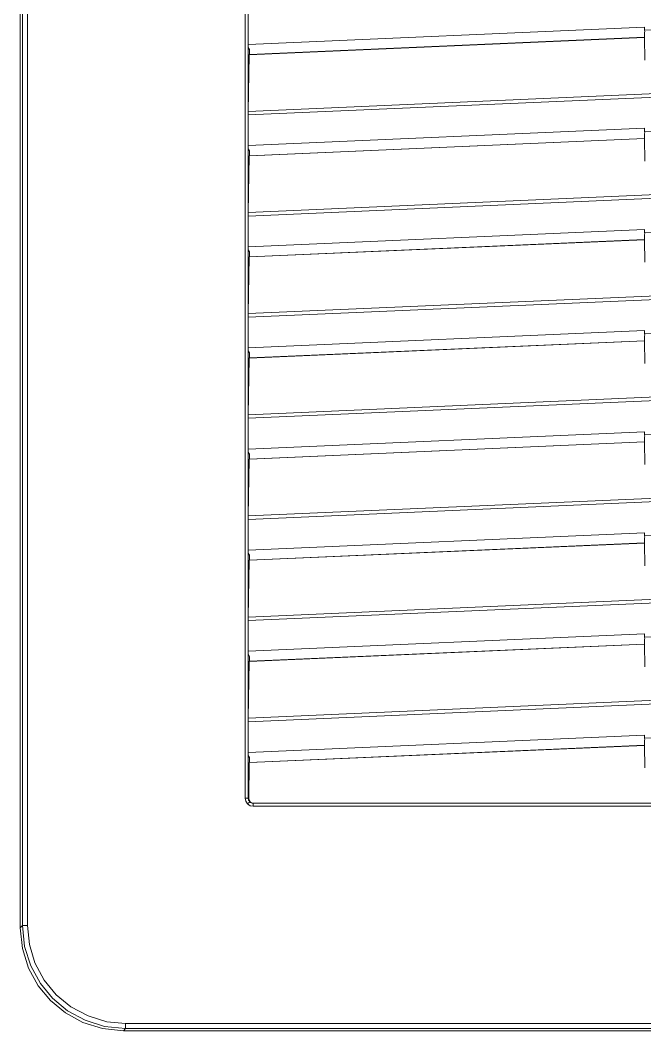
# Model space of a CAD drawing. Header units: millimetres. Extents: x -6000 to 26000, y -6000 to 26000.
# Drawn here: x 102.59 to 111.17, y -3345.29 to -3331.39 of the extents above; entities that cross this region are included whole.
import ezdxf

# ---------------------------------------------------------------- set-up
doc = ezdxf.new("R2010")
doc.units = ezdxf.units.MM
doc.header["$MEASUREMENT"] = 0
doc.layers.add('Чертеж и Рисунок_Ном._пера__7', color=7, linetype='Continuous', lineweight=15)

msp = doc.modelspace()

# ---------------------------------------------------------------- linework, layer by layer
at = {"layer": 'Чертеж и Рисунок_Ном._пера__7', "color": 7, "linetype": 'Continuous', "lineweight": 15}
for p, q in [((102.586, -3343.876), (102.586, -3318.197)), ((102.617, -3318.228), (102.617, -3343.845)), ((102.687, -3318.228), (102.687, -3343.845)), ((105.679, -3342.095), (105.679, -3319.978)), ((105.72, -3342.095), (105.72, -3319.978)), ((105.722, -3331.306), (105.722, -3331.728)), ((105.722, -3331.728), (111.169, -3331.49)), ((111.169, -3331.49), (111.169, -3331.532)), ((111.169, -3331.532), (111.359, -3331.524)), ((111.169, -3331.532), (111.173, -3331.551)), ((111.169, -3331.561), (111.173, -3331.551)), ((111.169, -3331.629), (111.169, -3331.561)), ((105.736, -3331.868), (111.169, -3331.631)), ((111.169, -3331.629), (105.737, -3331.866)), ((111.169, -3331.631), (111.169, -3331.629)), ((111.169, -3331.631), (111.175, -3331.942)), ((105.722, -3331.728), (105.722, -3331.77)), ((105.722, -3331.77), (105.737, -3331.798)), ((105.737, -3331.798), (105.737, -3331.866)), ((105.736, -3331.868), (105.722, -3332.648)), ((105.737, -3331.866), (105.736, -3331.868)), ((111.337, -3332.402), (105.722, -3332.648)), ((111.338, -3332.452), (105.722, -3332.697)), ((105.722, -3332.697), (105.722, -3333.119)), ((105.722, -3333.119), (111.169, -3332.881)), ((111.169, -3332.881), (111.169, -3332.923)), ((111.169, -3332.923), (111.359, -3332.915)), ((111.169, -3332.923), (111.173, -3332.942)), ((111.169, -3332.952), (111.173, -3332.942)), ((111.169, -3333.02), (111.169, -3332.952)), ((105.736, -3333.259), (111.169, -3333.022)), ((111.169, -3333.02), (105.737, -3333.257)), ((111.169, -3333.022), (111.169, -3333.02)), ((111.169, -3333.022), (111.175, -3333.333)), ((105.722, -3333.119), (105.722, -3333.162)), ((105.722, -3333.162), (105.737, -3333.19)), ((105.737, -3333.19), (105.737, -3333.257)), ((105.736, -3333.259), (105.722, -3334.039)), ((105.737, -3333.257), (105.736, -3333.259)), ((111.337, -3333.793), (105.722, -3334.039)), ((111.338, -3333.843), (105.722, -3334.088)), ((105.722, -3334.088), (105.722, -3334.51)), ((105.722, -3334.51), (111.169, -3334.272)), ((111.169, -3334.272), (111.169, -3334.314)), ((111.169, -3334.314), (111.359, -3334.306)), ((111.169, -3334.314), (111.173, -3334.333)), ((111.169, -3334.343), (111.173, -3334.333)), ((111.169, -3334.411), (111.169, -3334.343)), ((105.736, -3334.65), (111.169, -3334.413)), ((111.169, -3334.411), (105.737, -3334.648)), ((111.169, -3334.413), (111.169, -3334.411)), ((111.169, -3334.413), (111.175, -3334.724)), ((105.722, -3334.51), (105.722, -3334.552)), ((105.722, -3334.552), (105.737, -3334.58)), ((105.737, -3334.58), (105.737, -3334.648)), ((105.736, -3334.65), (105.722, -3335.43)), ((105.737, -3334.648), (105.736, -3334.65)), ((111.337, -3335.184), (105.722, -3335.43)), ((111.338, -3335.234), (105.722, -3335.479)), ((105.722, -3335.479), (105.722, -3335.901)), ((105.722, -3335.901), (111.169, -3335.663)), ((111.169, -3335.663), (111.169, -3335.705)), ((111.169, -3335.705), (111.359, -3335.697)), ((111.169, -3335.705), (111.173, -3335.724)), ((111.169, -3335.734), (111.173, -3335.724)), ((111.169, -3335.802), (111.169, -3335.734)), ((105.736, -3336.041), (111.169, -3335.804)), ((111.169, -3335.802), (105.737, -3336.039)), ((111.169, -3335.804), (111.169, -3335.802)), ((111.169, -3335.804), (111.175, -3336.115)), ((105.722, -3335.901), (105.722, -3335.943)), ((105.722, -3335.943), (105.737, -3335.971)), ((105.737, -3335.971), (105.737, -3336.039)), ((105.736, -3336.041), (105.722, -3336.821)), ((105.737, -3336.039), (105.736, -3336.041)), ((111.337, -3336.575), (105.722, -3336.821)), ((111.338, -3336.625), (105.722, -3336.87)), ((105.722, -3336.87), (105.722, -3337.292)), ((105.722, -3337.292), (111.169, -3337.054)), ((111.169, -3337.054), (111.169, -3337.096)), ((111.169, -3337.096), (111.359, -3337.088)), ((111.169, -3337.096), (111.173, -3337.115)), ((111.169, -3337.125), (111.173, -3337.115)), ((111.169, -3337.193), (111.169, -3337.125)), ((105.736, -3337.432), (111.169, -3337.195)), ((111.169, -3337.193), (105.737, -3337.43)), ((111.169, -3337.195), (111.169, -3337.193)), ((111.169, -3337.195), (111.175, -3337.506)), ((105.722, -3337.292), (105.722, -3337.334)), ((105.722, -3337.334), (105.737, -3337.362)), ((105.737, -3337.362), (105.737, -3337.43)), ((105.736, -3337.432), (105.722, -3338.212)), ((105.737, -3337.43), (105.736, -3337.432)), ((111.337, -3337.966), (105.722, -3338.212)), ((111.338, -3338.016), (105.722, -3338.261)), ((105.722, -3338.261), (105.722, -3338.683)), ((105.722, -3338.683), (111.169, -3338.445)), ((111.169, -3338.445), (111.169, -3338.487)), ((111.169, -3338.487), (111.359, -3338.479)), ((111.169, -3338.487), (111.173, -3338.506)), ((111.169, -3338.516), (111.173, -3338.506)), ((111.169, -3338.584), (111.169, -3338.516)), ((105.736, -3338.823), (111.169, -3338.586)), ((111.169, -3338.584), (105.737, -3338.821)), ((111.169, -3338.586), (111.169, -3338.584)), ((111.169, -3338.586), (111.175, -3338.897)), ((105.722, -3338.683), (105.722, -3338.725)), ((105.722, -3338.725), (105.737, -3338.753)), ((105.737, -3338.753), (105.737, -3338.821)), ((105.736, -3338.823), (105.722, -3339.603)), ((105.737, -3338.821), (105.736, -3338.823)), ((111.337, -3339.357), (105.722, -3339.603)), ((111.338, -3339.407), (105.722, -3339.652)), ((105.722, -3339.652), (105.722, -3340.074)), ((105.722, -3340.074), (111.169, -3339.836)), ((111.169, -3339.836), (111.169, -3339.878)), ((111.169, -3339.878), (111.359, -3339.87)), ((111.169, -3339.878), (111.173, -3339.897)), ((111.169, -3339.907), (111.173, -3339.897)), ((111.169, -3339.975), (111.169, -3339.907)), ((105.736, -3340.214), (111.169, -3339.977)), ((111.169, -3339.975), (105.737, -3340.212)), ((111.169, -3339.977), (111.169, -3339.975)), ((111.169, -3339.977), (111.175, -3340.288)), ((105.722, -3340.074), (105.722, -3340.116)), ((105.722, -3340.116), (105.737, -3340.144)), ((105.737, -3340.144), (105.737, -3340.212)), ((105.736, -3340.214), (105.722, -3340.994)), ((105.737, -3340.212), (105.736, -3340.214)), ((111.337, -3340.748), (105.722, -3340.994)), ((105.722, -3341.043), (111.338, -3340.798)), ((105.722, -3341.043), (105.722, -3341.465)), ((111.169, -3341.227), (105.722, -3341.465)), ((111.169, -3341.227), (111.169, -3341.269)), ((111.169, -3341.269), (111.359, -3341.261)), ((111.169, -3341.269), (111.173, -3341.288)), ((111.169, -3341.298), (111.173, -3341.288)), ((111.169, -3341.366), (111.169, -3341.298)), ((105.736, -3341.605), (111.169, -3341.368)), ((111.169, -3341.366), (105.737, -3341.603)), ((111.169, -3341.368), (111.169, -3341.366)), ((111.169, -3341.368), (111.175, -3341.679)), ((105.722, -3341.465), (105.722, -3341.507)), ((105.722, -3341.507), (105.737, -3341.535)), ((105.737, -3341.535), (105.737, -3341.603)), ((105.736, -3341.605), (105.728, -3342.095)), ((105.737, -3341.603), (105.736, -3341.605)), ((105.72, -3342.095), (105.679, -3342.095)), ((105.728, -3342.095), (105.72, -3342.095)), ((105.79, -3342.206), (105.79, -3342.165)), ((105.79, -3342.165), (115.285, -3342.165)), ((115.285, -3342.206), (105.79, -3342.206)), ((102.617, -3343.845), (102.586, -3343.876)), ((102.617, -3343.845), (102.687, -3343.845)), ((104.035, -3345.263), (104.004, -3345.294)), ((104.004, -3345.294), (129.683, -3345.294)), ((104.035, -3345.194), (114.642, -3345.194)), ((104.035, -3345.194), (104.035, -3345.263)), ((104.035, -3345.263), (114.642, -3345.263))]:
    msp.add_line(p, q, dxfattribs=at)
at = {"layer": 'Чертеж и Рисунок_Ном._пера__7', "color": 7, "linetype": 'Continuous', "lineweight": 15, "flags": 128}
for points in [[(105.722, -3332.648), (105.722, -3332.658), (105.722, -3332.67), (105.722, -3332.683), (105.722, -3332.697)], [(105.722, -3334.039), (105.722, -3334.049), (105.722, -3334.061), (105.722, -3334.074), (105.722, -3334.088)], [(105.722, -3335.43), (105.722, -3335.44), (105.722, -3335.452), (105.722, -3335.465), (105.722, -3335.479)], [(105.722, -3336.821), (105.722, -3336.831), (105.722, -3336.843), (105.722, -3336.856), (105.722, -3336.87)], [(105.722, -3338.212), (105.722, -3338.222), (105.722, -3338.234), (105.722, -3338.247), (105.722, -3338.261)], [(105.722, -3339.603), (105.722, -3339.613), (105.722, -3339.625), (105.722, -3339.638), (105.722, -3339.652)], [(105.722, -3340.994), (105.722, -3341.004), (105.722, -3341.016), (105.722, -3341.029), (105.722, -3341.043)], [(105.711, -3342.173), (105.687, -3342.138), (105.679, -3342.095)], [(105.741, -3342.144), (105.732, -3342.133), (105.725, -3342.121), (105.72, -3342.095)], [(105.796, -3342.165), (105.783, -3342.163), (105.77, -3342.16), (105.758, -3342.153), (105.747, -3342.144), (105.732, -3342.121), (105.728, -3342.095)], [(105.711, -3342.173), (105.722, -3342.163), (105.732, -3342.153), (105.741, -3342.144)], [(105.79, -3342.206), (105.747, -3342.198), (105.728, -3342.188), (105.711, -3342.173)], [(105.79, -3342.165), (105.776, -3342.163), (105.763, -3342.159), (105.751, -3342.153), (105.741, -3342.144)], [(102.586, -3343.876), (102.616, -3344.164), (102.7, -3344.433), (102.831, -3344.674), (103.001, -3344.879), (103.207, -3345.049), (103.448, -3345.181), (103.716, -3345.265), (104.004, -3345.294)], [(104.035, -3345.263), (103.747, -3345.234), (103.479, -3345.15), (103.238, -3345.018), (103.032, -3344.848), (102.863, -3344.643), (102.731, -3344.402), (102.647, -3344.133), (102.617, -3343.845)], [(102.687, -3343.845), (102.712, -3344.106), (102.789, -3344.361), (102.915, -3344.597), (103.082, -3344.799), (103.284, -3344.965), (103.519, -3345.091), (103.775, -3345.169), (104.035, -3345.194)]]:
    msp.add_lwpolyline(points, dxfattribs=at)

doc.saveas('drawing.dxf')
